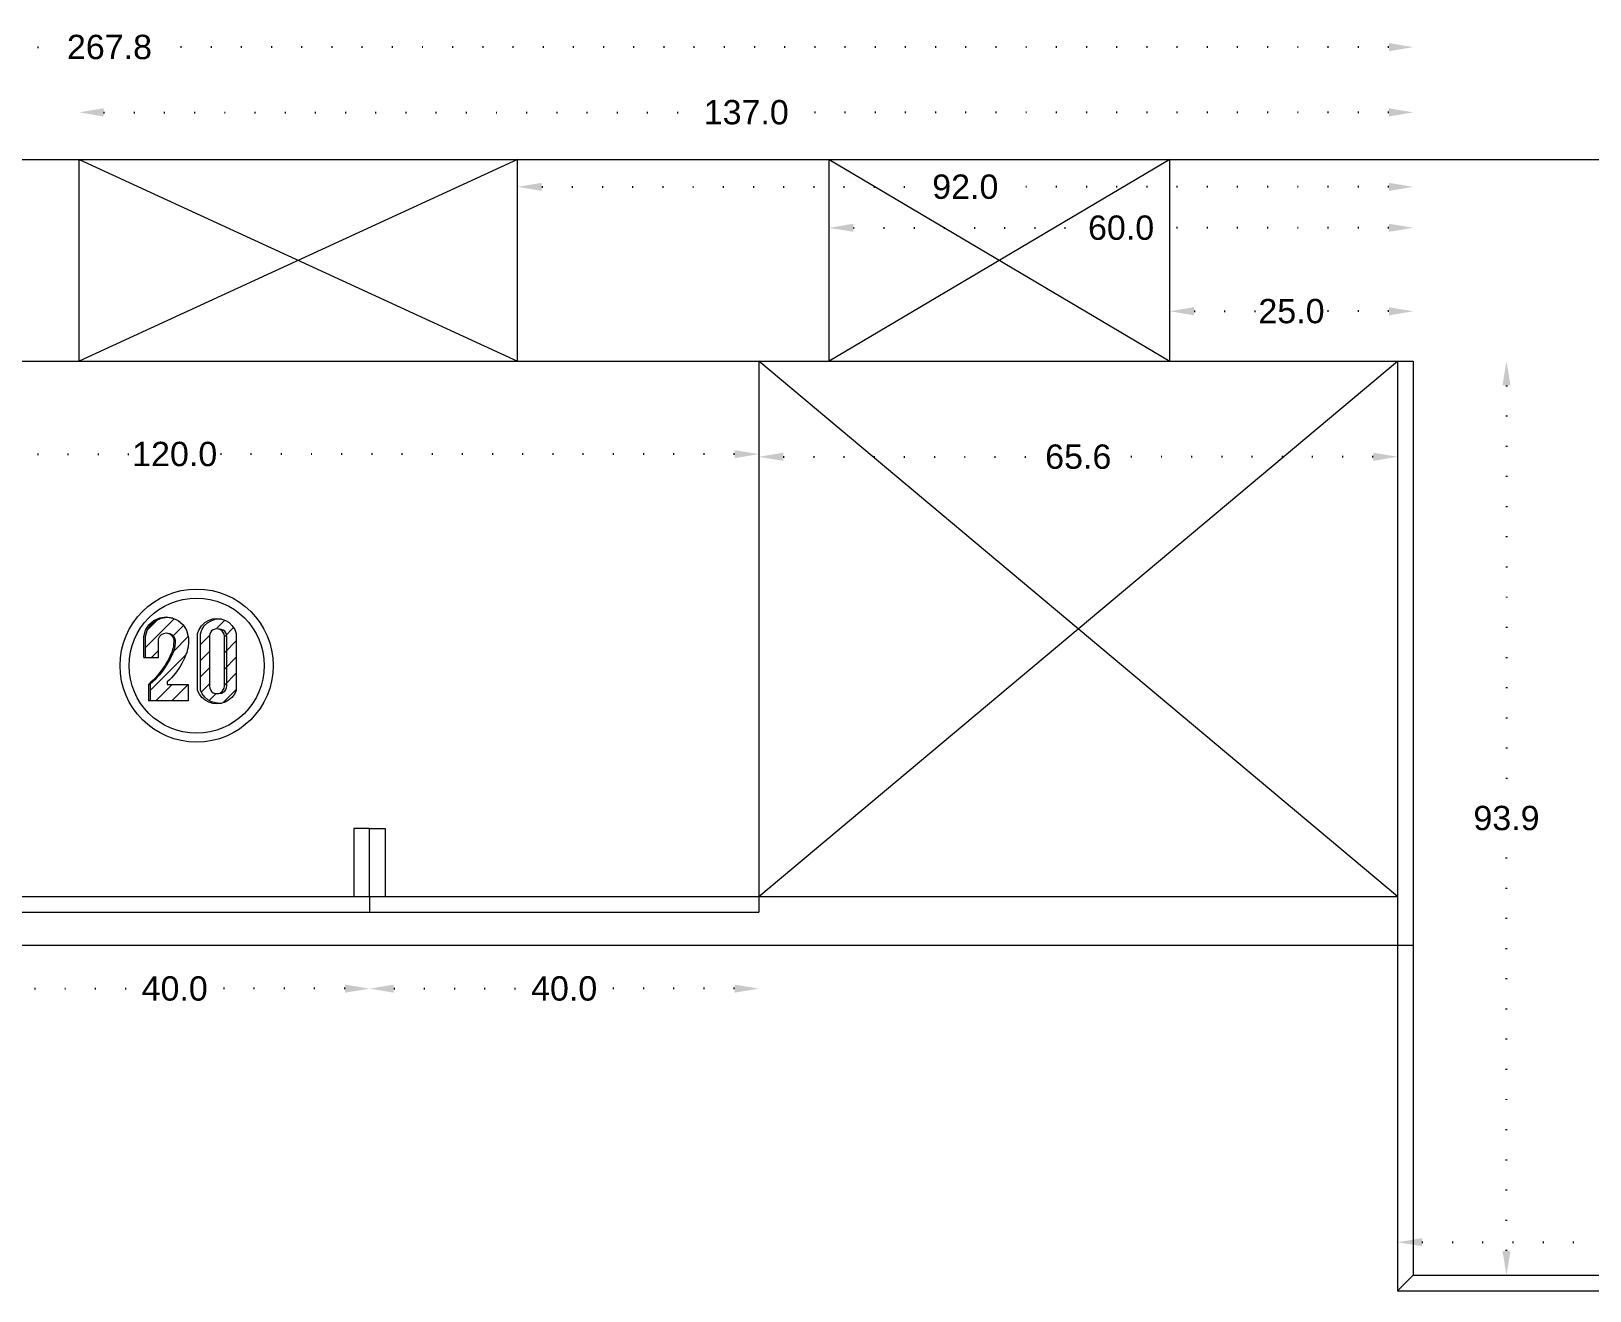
# Model space of a CAD drawing. Header units: inches. Extents: x 104 to 9740, y 936 to 6735.
# Drawn here: x 5054.6 to 5214.7, y 2145.3 to 2274.7 of the extents above; entities that cross this region are included whole.
import ezdxf

# ---------------------------------------------------------------- set-up
doc = ezdxf.new("R2010")
doc.units = ezdxf.units.IN
doc.header["$MEASUREMENT"] = 0
doc.linetypes.add('ACAD_ISO07W100', pattern=[3, 0, -3])
doc.styles.get("Standard").update_dxf_attribs({"font": 'arial.ttf'})
doc.dimstyles.new('Copy of Standard', dxfattribs={"dimtxt": 2.5, "dimasz": 2.5, "dimexe": 0.18, "dimexo": 0.0625, "dimgap": 0.09, "dimtad": 0, "dimtih": 1, "dimtoh": 1, "dimdec": 1, "dimzin": 0, "dimdsep": 46, "dimtxsty": 'Standard', "dimcen": 0.09, "dimse1": 1, "dimse2": 1, "dimadec": 0, "dimazin": 0, "dimtfac": 1, "dimtdec": 1, "dimtix": 1, "dimtofl": 0, "dimtmove": 0, "dimatfit": 3, "dimfxl": 1, "dimtolj": 1, "dimtzin": 0, "dimarcsym": 0})

# ---------------------------------------------------------------- blocks, each defined once
blk = doc.blocks.new('*D625')
at = {"color": 0, "linetype": 'ACAD_ISO07W100', "lineweight": -2, "transparency": 16777216}
for p, q in [((5206.14, 2238.29), (5206.14, 2195.2)), ((5206.14, 2149.39), (5206.14, 2192.47))]:
    blk.add_line(p, q, dxfattribs=at)
at = {"color": 0, "transparency": 16777216}
for points in [[(5205.73, 2238.29), (5206.56, 2238.29), (5206.14, 2240.79)], [(5205.73, 2149.39), (5206.56, 2149.39), (5206.14, 2146.89)]]:
    blk.add_solid(points, dxfattribs=at)
at = {"layer": 'Defpoints', "color": 0, "transparency": 16777216}
for p in [(5196.56, 2240.79), (5196.56, 2146.89), (5206.14, 2146.89)]:
    blk.add_point(p, dxfattribs=at)
at = {"color": 0, "lineweight": 20, "transparency": 16777216, "insert": (5206.14, 2193.84), "char_height": 2.5, "attachment_point": 5}
blk.add_mtext('\\A1;93.9', dxfattribs=at)
blk = doc.blocks.new('*D626')
at = {"color": 0, "linetype": 'ACAD_ISO07W100', "lineweight": -2, "transparency": 16777216}
for p, q in [((4931.26, 2273.04), (5058.33, 2273.04)), ((5194.06, 2273.04), (5067, 2273.04))]:
    blk.add_line(p, q, dxfattribs=at)
at = {"color": 0, "transparency": 16777216}
for points in [[(4931.26, 2273.46), (4931.26, 2272.62), (4928.76, 2273.04)], [(5194.06, 2273.46), (5194.06, 2272.62), (5196.56, 2273.04)]]:
    blk.add_solid(points, dxfattribs=at)
at = {"layer": 'Defpoints', "color": 0, "transparency": 16777216}
for p in [(4928.76, 2273.04), (4928.76, 2240.79), (5196.56, 2240.79)]:
    blk.add_point(p, dxfattribs=at)
at = {"color": 0, "lineweight": 20, "transparency": 16777216, "insert": (5062.66, 2273.04), "char_height": 2.5, "attachment_point": 5}
blk.add_mtext('\\A1;267.8', dxfattribs=at)
blk = doc.blocks.new('*D630')
at = {"color": 0, "linetype": 'ACAD_ISO07W100', "lineweight": -2, "transparency": 16777216}
for p, q in [((5174.06, 2245.91), (5180.71, 2245.91)), ((5194.06, 2245.91), (5187.42, 2245.91))]:
    blk.add_line(p, q, dxfattribs=at)
at = {"color": 0, "transparency": 16777216}
for points in [[(5174.06, 2246.33), (5174.06, 2245.49), (5171.56, 2245.91)], [(5194.06, 2246.33), (5194.06, 2245.49), (5196.56, 2245.91)]]:
    blk.add_solid(points, dxfattribs=at)
at = {"layer": 'Defpoints', "color": 0, "transparency": 16777216}
for p in [(5171.56, 2245.91), (5171.56, 2240.79), (5196.56, 2240.79)]:
    blk.add_point(p, dxfattribs=at)
at = {"color": 0, "lineweight": 20, "transparency": 16777216, "insert": (5184.06, 2245.91), "char_height": 2.5, "attachment_point": 5}
blk.add_mtext('\\A1;25.0', dxfattribs=at)
blk = doc.blocks.new('*D607')
at = {"color": 0, "linetype": 'ACAD_ISO07W100', "lineweight": -2, "transparency": 16777216}
for p, q in [((5139.06, 2254.48), (5163.22, 2254.48)), ((5194.06, 2254.48), (5169.9, 2254.48))]:
    blk.add_line(p, q, dxfattribs=at)
at = {"color": 0, "transparency": 16777216}
for points in [[(5139.06, 2254.9), (5139.06, 2254.07), (5136.56, 2254.48)], [(5194.06, 2254.9), (5194.06, 2254.07), (5196.56, 2254.48)]]:
    blk.add_solid(points, dxfattribs=at)
at = {"layer": 'Defpoints', "color": 0, "transparency": 16777216}
for p in [(5136.56, 2261.49), (5196.56, 2261.45), (5136.56, 2254.48)]:
    blk.add_point(p, dxfattribs=at)
at = {"color": 0, "lineweight": 20, "transparency": 16777216, "insert": (5166.56, 2254.48), "char_height": 2.5, "attachment_point": 5}
blk.add_mtext('\\A1;60.0', dxfattribs=at)
blk = doc.blocks.new('*D608')
at = {"color": 0, "linetype": 'ACAD_ISO07W100', "lineweight": -2, "transparency": 16777216}
for p, q in [((5107.06, 2258.69), (5147.23, 2258.69)), ((5194.06, 2258.69), (5153.9, 2258.69))]:
    blk.add_line(p, q, dxfattribs=at)
at = {"color": 0, "transparency": 16777216}
for points in [[(5107.06, 2259.1), (5107.06, 2258.27), (5104.56, 2258.69)], [(5194.06, 2259.1), (5194.06, 2258.27), (5196.56, 2258.69)]]:
    blk.add_solid(points, dxfattribs=at)
at = {"layer": 'Defpoints', "color": 0, "transparency": 16777216}
for p in [(5104.56, 2261.49), (5196.56, 2261.49), (5104.56, 2258.69)]:
    blk.add_point(p, dxfattribs=at)
at = {"color": 0, "lineweight": 20, "transparency": 16777216, "insert": (5150.56, 2258.69), "char_height": 2.5, "attachment_point": 5}
blk.add_mtext('\\A1;92.0', dxfattribs=at)
blk = doc.blocks.new('*D631')
at = {"color": 0, "linetype": 'ACAD_ISO07W100', "lineweight": -2, "transparency": 16777216}
for p, q in [((5062.06, 2266.34), (5123.88, 2266.34)), ((5194.06, 2266.34), (5132.25, 2266.34))]:
    blk.add_line(p, q, dxfattribs=at)
at = {"color": 0, "transparency": 16777216}
for points in [[(5062.06, 2266.76), (5062.06, 2265.92), (5059.56, 2266.34)], [(5194.06, 2266.76), (5194.06, 2265.92), (5196.56, 2266.34)]]:
    blk.add_solid(points, dxfattribs=at)
at = {"layer": 'Defpoints', "color": 0, "transparency": 16777216}
for p in [(5059.56, 2266.34), (5059.56, 2261.45), (5196.56, 2261.45)]:
    blk.add_point(p, dxfattribs=at)
at = {"color": 0, "lineweight": 20, "transparency": 16777216, "insert": (5128.06, 2266.34), "char_height": 2.5, "attachment_point": 5}
blk.add_mtext('\\A1;137.0', dxfattribs=at)
blk = doc.blocks.new('*D639')
at = {"color": 0, "linetype": 'ACAD_ISO07W100', "lineweight": -2, "transparency": 16777216}
for p, q in [((5011.86, 2231.23), (5065.18, 2231.23)), ((5126.86, 2231.23), (5073.55, 2231.23))]:
    blk.add_line(p, q, dxfattribs=at)
at = {"color": 0, "transparency": 16777216}
for points in [[(5011.86, 2231.65), (5011.86, 2230.82), (5009.36, 2231.23)], [(5126.86, 2231.65), (5126.86, 2230.82), (5129.36, 2231.23)]]:
    blk.add_solid(points, dxfattribs=at)
at = {"layer": 'Defpoints', "color": 0, "transparency": 16777216}
for p in [(5009.36, 2240.79), (5129.36, 2240.79), (5129.36, 2231.23)]:
    blk.add_point(p, dxfattribs=at)
at = {"color": 0, "lineweight": 20, "transparency": 16777216, "insert": (5069.36, 2231.23), "char_height": 2.5, "attachment_point": 5}
blk.add_mtext('\\A1;120.0', dxfattribs=at)
blk = doc.blocks.new('*D610')
at = {"color": 0, "linetype": 'ACAD_ISO07W100', "lineweight": -2, "transparency": 16777216}
for p, q in [((5091.86, 2176.33), (5105.98, 2176.33)), ((5126.86, 2176.33), (5112.75, 2176.33))]:
    blk.add_line(p, q, dxfattribs=at)
at = {"color": 0, "transparency": 16777216}
for points in [[(5091.86, 2176.74), (5091.86, 2175.91), (5089.36, 2176.33)], [(5126.86, 2176.74), (5126.86, 2175.91), (5129.36, 2176.33)]]:
    blk.add_solid(points, dxfattribs=at)
at = {"layer": 'Defpoints', "color": 0, "transparency": 16777216}
for p in [(5089.36, 2184.19), (5129.36, 2184.19), (5089.36, 2176.33)]:
    blk.add_point(p, dxfattribs=at)
at = {"color": 0, "lineweight": 20, "transparency": 16777216, "insert": (5109.36, 2176.33), "char_height": 2.5, "attachment_point": 5}
blk.add_mtext('\\A1;40.0', dxfattribs=at)
blk = doc.blocks.new('*D611')
at = {"color": 0, "linetype": 'ACAD_ISO07W100', "lineweight": -2, "transparency": 16777216}
for p, q in [((5051.86, 2176.33), (5065.98, 2176.33)), ((5086.86, 2176.33), (5072.75, 2176.33))]:
    blk.add_line(p, q, dxfattribs=at)
at = {"color": 0, "transparency": 16777216}
for points in [[(5051.86, 2176.74), (5051.86, 2175.91), (5049.36, 2176.33)], [(5086.86, 2176.74), (5086.86, 2175.91), (5089.36, 2176.33)]]:
    blk.add_solid(points, dxfattribs=at)
at = {"layer": 'Defpoints', "color": 0, "transparency": 16777216}
for p in [(5049.36, 2184.19), (5089.36, 2184.19), (5049.36, 2176.33)]:
    blk.add_point(p, dxfattribs=at)
at = {"color": 0, "lineweight": 20, "transparency": 16777216, "insert": (5069.36, 2176.33), "char_height": 2.5, "attachment_point": 5}
blk.add_mtext('\\A1;40.0', dxfattribs=at)
blk = doc.blocks.new('*D613')
at = {"color": 0, "linetype": 'ACAD_ISO07W100', "lineweight": -2, "transparency": 16777216}
for p, q in [((5131.86, 2230.96), (5158.82, 2230.96)), ((5192.46, 2230.96), (5165.51, 2230.96))]:
    blk.add_line(p, q, dxfattribs=at)
at = {"color": 0, "transparency": 16777216}
for points in [[(5131.86, 2231.38), (5131.86, 2230.54), (5129.36, 2230.96)], [(5192.46, 2231.38), (5192.46, 2230.54), (5194.96, 2230.96)]]:
    blk.add_solid(points, dxfattribs=at)
at = {"layer": 'Defpoints', "color": 0, "transparency": 16777216}
for p in [(5129.36, 2240.79), (5194.96, 2240.79), (5129.36, 2230.96)]:
    blk.add_point(p, dxfattribs=at)
at = {"color": 0, "lineweight": 20, "transparency": 16777216, "insert": (5162.16, 2230.96), "char_height": 2.5, "attachment_point": 5}
blk.add_mtext('\\A1;65.6', dxfattribs=at)
blk = doc.blocks.new('*D642')
at = {"color": 0, "linetype": 'ACAD_ISO07W100', "lineweight": -2, "transparency": 16777216}
for p, q in [((5197.46, 2150.28), (5238.92, 2150.28)), ((5286.56, 2150.28), (5245.11, 2150.28))]:
    blk.add_line(p, q, dxfattribs=at)
at = {"color": 0, "transparency": 16777216}
for points in [[(5197.46, 2150.7), (5197.46, 2149.87), (5194.96, 2150.28)], [(5286.56, 2150.7), (5286.56, 2149.87), (5289.06, 2150.28)]]:
    blk.add_solid(points, dxfattribs=at)
at = {"layer": 'Defpoints', "color": 0, "transparency": 16777216}
for p in [(5289.06, 2150.28), (5194.96, 2145.29), (5289.06, 2145.29)]:
    blk.add_point(p, dxfattribs=at)
at = {"color": 0, "lineweight": 20, "transparency": 16777216, "insert": (5242.01, 2150.28), "char_height": 2.5, "attachment_point": 5}
blk.add_mtext('\\A1;94.1', dxfattribs=at)

msp = doc.modelspace()

# ---------------------------------------------------------------- hatches: boundary and pattern name
at = {"lineweight": 20}
h = msp.add_hatch(dxfattribs=at)
h.set_pattern_fill('ANSI31', color=256, scale=9.218651)
h.set_pattern_definition([(45, (4394.7586, 2781.5449), (-0.8148213, 0.8148213), [])])
h.paths.add_polyline_path([(5070.75, 2207.58), (5068.6, 2207.58), (5068.6, 2207.83), (5068.82, 2208.04), (5069.03, 2208.26), (5069.23, 2208.49), (5069.43, 2208.72), (5069.61, 2208.97), (5069.78, 2209.22), (5069.94, 2209.47), (5070.09, 2209.74), (5070.23, 2210), (5070.36, 2210.28), (5070.48, 2210.56), (5070.52, 2210.67), (5070.59, 2210.84), (5070.64, 2211.02), (5070.69, 2211.2), (5070.73, 2211.39), (5070.76, 2211.57), (5070.78, 2211.76), (5070.79, 2211.95), (5070.78, 2212.13), (5070.77, 2212.32), (5070.75, 2212.51), (5070.57, 2213.14), (5070.22, 2213.7), (5069.72, 2214.14), (5069.18, 2214.38), (5068.62, 2214.47), (5067.97, 2214.37), (5067.38, 2214.1), (5066.89, 2213.67), (5066.54, 2213.12), (5066.36, 2212.49), (5066.36, 2211.83), (5066.36, 2210.33), (5067.71, 2210.33), (5067.71, 2212.31), (5067.84, 2212.54), (5068.01, 2212.71), (5068.23, 2212.82), (5068.47, 2212.86), (5068.62, 2212.84), (5068.71, 2212.82), (5068.71, 2212.82), (5068.86, 2212.8), (5069.07, 2212.69), (5069.25, 2212.52), (5069.36, 2212.31), (5069.4, 2212.07), (5069.4, 2211.92), (5069.4, 2211.77), (5069.38, 2211.62), (5069.36, 2211.46), (5069.33, 2211.31), (5069.29, 2211.17), (5069.25, 2211.02), (5069.2, 2210.88), (5069.14, 2210.73), (5069.08, 2210.6), (5069.01, 2210.44), (5068.86, 2210.15), (5068.7, 2209.86), (5068.53, 2209.58), (5068.35, 2209.31), (5068.17, 2209.04), (5067.97, 2208.78), (5067.76, 2208.53), (5067.54, 2208.29), (5067.31, 2208.05), (5067.08, 2207.82), (5066.84, 2207.61), (5066.84, 2205.94), (5070.75, 2205.94)])
h = msp.add_hatch(dxfattribs=at)
h.set_pattern_fill('ANSI31', color=256, scale=9.393641)
h.set_pattern_definition([(45, (4380.4771, 2792.1619), (-0.8302884, 0.8302884), [])])
h.paths.add_polyline_path([(5072, 2212.79), (5072, 2207), (5072.19, 2206.62), (5072.45, 2206.28), (5072.77, 2206.01), (5073.14, 2205.8), (5073.54, 2205.67), (5073.97, 2205.63), (5074.2, 2205.66), (5074.53, 2205.76), (5074.9, 2205.97), (5075.23, 2206.24), (5075.49, 2206.58), (5075.68, 2206.97), (5075.68, 2212.81), (5075.52, 2213.23), (5075.27, 2213.61), (5074.95, 2213.93), (5074.57, 2214.16), (5074.19, 2214.29), (5073.97, 2214.32), (5073.52, 2214.27), (5073.1, 2214.12), (5072.72, 2213.89), (5072.4, 2213.58), (5072.16, 2213.2)])
h.paths.add_polyline_path([(5074.46, 2207.03), (5073.81, 2206.53), (5073, 2206.86), (5072.93, 2207.39), (5072.93, 2212.9), (5073.58, 2213.39), (5073.88, 2213.27), (5074.22, 2213.23), (5074.46, 2212.66)], flags=16)

# ---------------------------------------------------------------- linework, layer by layer
for p, q in [((4696.86, 2261.49), (5289.06, 2261.49)), ((5059.56, 2240.79), (5059.56, 2261.49)), ((5059.56, 2261.49), (5104.56, 2240.79)), ((5104.56, 2261.49), (5059.56, 2240.79)), ((5104.56, 2240.79), (5104.56, 2261.49)), ((5136.56, 2240.79), (5136.56, 2261.49)), ((5136.56, 2261.49), (5171.56, 2240.79)), ((5171.56, 2261.49), (5136.56, 2240.79)), ((5171.56, 2240.79), (5171.56, 2261.49)), ((4928.76, 2240.79), (5196.56, 2240.79)), ((5129.36, 2240.79), (5129.36, 2184.19)), ((5129.36, 2185.79), (5194.96, 2240.79)), ((5194.96, 2185.79), (5129.36, 2240.79)), ((5194.96, 2240.79), (5194.96, 2145.29)), ((5196.56, 2240.79), (5196.56, 2146.89)), ((5089.36, 2192.79), (5087.76, 2192.79)), ((5087.76, 2192.79), (5087.76, 2185.79)), ((5089.36, 2185.79), (5089.36, 2192.79)), ((5089.36, 2192.79), (5090.96, 2192.79)), ((5090.96, 2192.79), (5090.96, 2185.79)), ((5009.36, 2185.79), (5129.36, 2185.79)), ((5089.36, 2185.79), (5089.36, 2184.19)), ((5129.36, 2185.79), (5194.96, 2185.79)), ((4930.36, 2184.19), (5129.36, 2184.19)), ((4930.36, 2180.79), (5196.56, 2180.79)), ((5194.96, 2145.29), (5196.56, 2146.89)), ((5196.56, 2146.89), (5289.06, 2146.89)), ((5194.96, 2145.29), (5289.06, 2145.29))]:
    msp.add_line(p, q, dxfattribs=at)
for points in [[(5066.19, 2210.33), (5066.19, 2211.85), (5066.18, 2212.51), (5066.37, 2213.14), (5066.72, 2213.7), (5067.22, 2214.14), (5067.82, 2214.41), (5068.47, 2214.51), (5069.12, 2214.41), (5069.18, 2214.38), (5069.72, 2214.14), (5070.22, 2213.7), (5070.57, 2213.14), (5070.75, 2212.51), (5070.77, 2212.32), (5070.78, 2212.13), (5070.79, 2211.95), (5070.78, 2211.76), (5070.76, 2211.57), (5070.73, 2211.39), (5070.69, 2211.2), (5070.64, 2211.02), (5070.59, 2210.84), (5070.52, 2210.67), (5070.48, 2210.56), (5070.36, 2210.28), (5070.23, 2210), (5070.09, 2209.74), (5069.94, 2209.47), (5069.78, 2209.22), (5069.61, 2208.97), (5069.43, 2208.72), (5069.23, 2208.49), (5069.03, 2208.26), (5068.82, 2208.04), (5068.6, 2207.83), (5068.6, 2207.58), (5070.75, 2207.58), (5070.75, 2205.94), (5070.75, 2205.9), (5066.67, 2205.9)], [(5066.36, 2210.33), (5066.36, 2211.83), (5066.36, 2212.49), (5066.54, 2213.12), (5066.89, 2213.67), (5067.38, 2214.1), (5067.97, 2214.37), (5068.62, 2214.47), (5069.18, 2214.38)], [(5074.2, 2205.66), (5073.97, 2205.63), (5073.54, 2205.67), (5073.14, 2205.8), (5072.77, 2206.01), (5072.45, 2206.28), (5072.19, 2206.62), (5072, 2207), (5072, 2212.79), (5072.16, 2213.2), (5072.4, 2213.58), (5072.72, 2213.89), (5073.1, 2214.12), (5073.52, 2214.27), (5073.97, 2214.32), (5074.19, 2214.29)], [(5066.19, 2210.33), (5066.36, 2210.33), (5067.71, 2210.33), (5067.71, 2212.26), (5067.72, 2212.33), (5067.84, 2212.54), (5068.01, 2212.71), (5068.23, 2212.82), (5068.47, 2212.86), (5068.62, 2212.84), (5068.71, 2212.82), (5068.71, 2212.82)], [(5069.1, 2212.54), (5069.22, 2212.33), (5069.26, 2212.09), (5069.26, 2211.94), (5069.25, 2211.78), (5069.24, 2211.63), (5069.22, 2211.48), (5069.19, 2211.32), (5069.15, 2211.17), (5069.11, 2211.03), (5069.05, 2210.88), (5069, 2210.74), (5068.93, 2210.6), (5068.86, 2210.44), (5068.71, 2210.14), (5068.55, 2209.86), (5068.38, 2209.57), (5068.2, 2209.3), (5068.01, 2209.03), (5067.81, 2208.77), (5067.6, 2208.51), (5067.38, 2208.27), (5067.15, 2208.03), (5066.91, 2207.8), (5066.67, 2207.58), (5066.67, 2205.9), (5066.84, 2205.94), (5070.75, 2205.94)], [(5069.1, 2212.54), (5068.93, 2212.71), (5068.71, 2212.82), (5068.86, 2212.8), (5069.07, 2212.69), (5069.25, 2212.52), (5069.36, 2212.31), (5069.4, 2212.07), (5069.4, 2211.92), (5069.4, 2211.77), (5069.38, 2211.62), (5069.36, 2211.46), (5069.33, 2211.31), (5069.29, 2211.17), (5069.25, 2211.02), (5069.2, 2210.88), (5069.14, 2210.73), (5069.08, 2210.6), (5069.01, 2210.44), (5068.86, 2210.15), (5068.7, 2209.86), (5068.53, 2209.58), (5068.35, 2209.31), (5068.17, 2209.04), (5067.97, 2208.78), (5067.76, 2208.53), (5067.54, 2208.29), (5067.31, 2208.05), (5067.08, 2207.82), (5066.84, 2207.61)], [(5073.97, 2206.67), (5074.16, 2206.69), (5074.34, 2206.77), (5074.5, 2206.89), (5074.62, 2207.04), (5074.69, 2207.23), (5074.72, 2207.42), (5074.72, 2212.5), (5074.69, 2212.7), (5074.62, 2212.88), (5074.5, 2213.04), (5074.34, 2213.16), (5074.16, 2213.23), (5073.97, 2213.26), (5073.69, 2213.29), (5073.5, 2213.26), (5073.31, 2213.19), (5073.15, 2213.07), (5073.03, 2212.91), (5072.96, 2212.73), (5072.93, 2212.53), (5072.93, 2207.39)], [(5072.93, 2207.39), (5072.96, 2207.2), (5073.03, 2207.01), (5073.15, 2206.86), (5073.31, 2206.73), (5073.5, 2206.66), (5073.69, 2206.63), (5073.89, 2206.66), (5074.07, 2206.73), (5074.23, 2206.86), (5074.35, 2207.01), (5074.43, 2207.2), (5074.46, 2207.39), (5074.46, 2212.53), (5074.43, 2212.73), (5074.35, 2212.91), (5074.23, 2213.07), (5074.07, 2213.19), (5073.89, 2213.26), (5073.69, 2213.29)], [(5066.67, 2207.58), (5066.84, 2207.61), (5066.84, 2205.94)]]:
    msp.add_lwpolyline(points, dxfattribs=at)
msp.add_lwpolyline([(5075.23, 2206.24), (5074.9, 2205.97), (5074.53, 2205.76), (5074.2, 2205.66), (5074.12, 2205.63), (5073.69, 2205.59), (5073.27, 2205.63), (5072.86, 2205.76), (5072.49, 2205.97), (5072.16, 2206.24), (5071.9, 2206.58), (5071.71, 2206.97), (5071.71, 2212.81), (5071.87, 2213.23), (5072.11, 2213.61), (5072.44, 2213.93), (5072.82, 2214.16), (5073.25, 2214.31), (5073.69, 2214.36), (5074.14, 2214.31), (5074.19, 2214.29), (5074.57, 2214.16), (5074.95, 2213.93), (5075.27, 2213.61), (5075.52, 2213.23), (5075.68, 2212.81), (5075.68, 2206.97), (5075.49, 2206.58)], close=True, dxfattribs=at)
for radius in [7.86, 6.94]:
    msp.add_circle((5071.61, 2209.51), radius, dxfattribs=at)

# ---------------------------------------------------------------- dimensions: what is measured, and where the dimension line sits
for base, p1, p2, angle, picture, middle in [((4928.76, 2273.04), (5196.56, 2240.79), (4928.76, 2240.79), 180, '*D626', (5062.66, 2273.04)), ((5059.56, 2266.34), (5196.56, 2261.45), (5059.56, 2261.45), 180, '*D631', (5128.06, 2266.34)), ((5104.56, 2258.69), (5196.56, 2261.49), (5104.56, 2261.49), 180, '*D608', (5150.56, 2258.69)), ((5136.56, 2254.48), (5196.56, 2261.45), (5136.56, 2261.49), 180, '*D607', (5166.56, 2254.48)), ((5171.56, 2245.91), (5196.56, 2240.79), (5171.56, 2240.79), 180, '*D630', (5184.06, 2245.91)), ((5206.14, 2146.89), (5196.56, 2240.79), (5196.56, 2146.89), 270, '*D625', (5206.14, 2193.84))]:
    dim = msp.add_linear_dim(base=base, p1=p1, p2=p2, angle=angle, dimstyle='Copy of Standard', dxfattribs=at)
    dim.commit()
    dim.dimension.update_dxf_attribs({"geometry": picture, "text_midpoint": middle, "dimtype": 160})
for base, p1, p2, picture, middle in [((5129.36, 2231.23), (5009.36, 2240.79), (5129.36, 2240.79), '*D639', (5069.36, 2231.23)), ((5129.36, 2230.96), (5194.96, 2240.79), (5129.36, 2240.79), '*D613', (5162.16, 2230.96)), ((5049.36, 2176.33), (5089.36, 2184.19), (5049.36, 2184.19), '*D611', (5069.36, 2176.33)), ((5089.36, 2176.33), (5129.36, 2184.19), (5089.36, 2184.19), '*D610', (5109.36, 2176.33))]:
    dim = msp.add_linear_dim(base=base, p1=p1, p2=p2, angle=180, dimstyle='Copy of Standard', dxfattribs=at)
    dim.commit()
    dim.dimension.update_dxf_attribs({"geometry": picture, "text_midpoint": middle})
dim = msp.add_linear_dim(base=(5289.06, 2150.28), p1=(5194.96, 2145.29), p2=(5289.06, 2145.29), dimstyle='Copy of Standard', dxfattribs=at)
dim.commit()
dim.dimension.update_dxf_attribs({"geometry": '*D642', "text_midpoint": (5242.01, 2150.28)})

doc.saveas('drawing.dxf')
